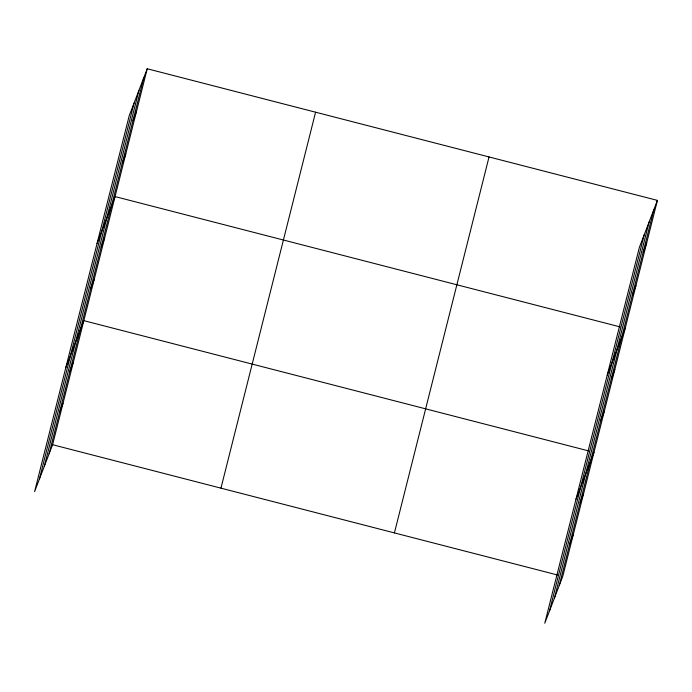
<?xml version="1.0" encoding="UTF-8"?>
<svg xmlns="http://www.w3.org/2000/svg" width="692" height="692" viewBox="0 0 692 692"><rect width="100%" height="100%" fill="white"/><g stroke="black" fill="none" stroke-linecap="round" stroke-linejoin="round"><path stroke-width="1.04" d="M39.383 479.158L134.014 103.194M44.305 466.322L138.936 90.367M49.089 453.874L143.72 77.911M147.232 68.759L129.231 115.65L34.6 491.614L52.601 444.714L147.232 68.759L657.4 200.386L562.769 576.349L544.768 623.241L639.399 247.286L657.4 200.386M220.956 488.154L315.587 112.199M394.414 532.909L489.045 156.946M549.552 610.785L644.183 234.83M554.474 597.957L649.105 221.994M559.257 585.501L653.888 209.538M132.994 120.52L136.506 111.369M122.268 163.13L125.78 153.97M97.053 243.48L115.062 196.58L620.032 326.875M101.136 247.096L104.648 237.936M90.721 288.452L94.242 279.291M65.826 367.547L83.827 320.647L588.797 450.942M69.909 371.163L73.421 362.002M59.495 412.518L63.015 403.358M643.162 252.148L646.674 242.996M632.436 294.757L635.948 285.606M607.221 375.107L625.222 328.216M611.304 378.723L614.816 369.571M600.89 420.079L604.41 410.927M575.995 499.174L593.995 452.283M580.078 502.79L583.59 493.638M569.663 544.146L573.175 534.994M52.601 444.714L557.57 575.009"/></g></svg>
